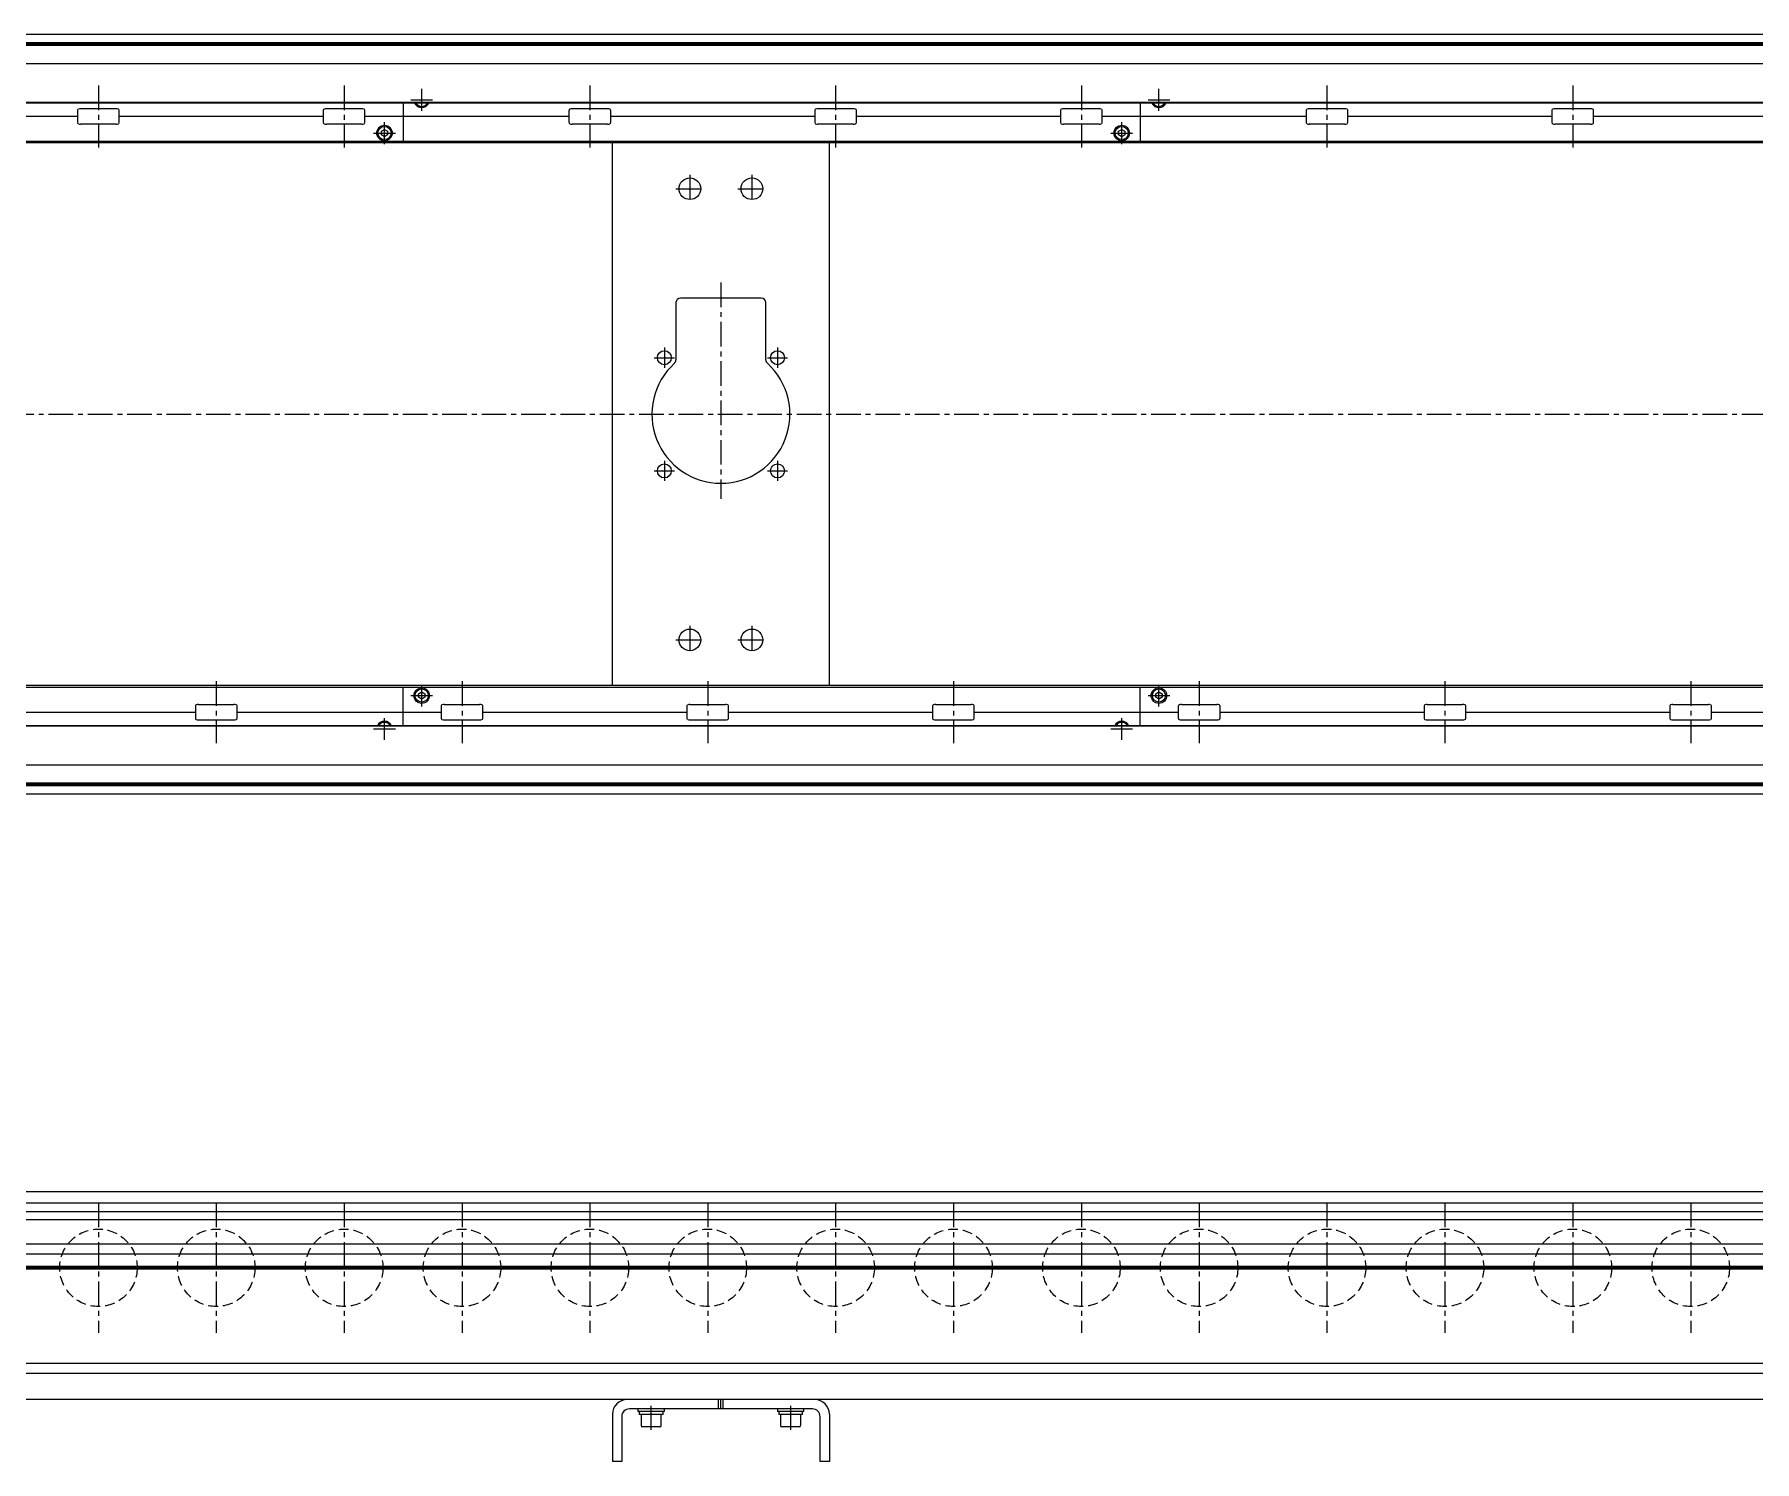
# Model space of a CAD drawing. Extents: x -10 to 4608, y -8 to 1001.
# Drawn here: x 1164 to 2273, y 28 to 948 of the extents above; entities that cross this region are included whole.
import ezdxf

# ---------------------------------------------------------------- set-up
doc = ezdxf.new("R2010")
doc.units = 0
doc.header["$LTSCALE"] = 0.5
doc.linetypes.add('CENTER', pattern=[50.8, 31.75, -6.35, 6.35, -6.35])
doc.linetypes.add('DASHED', pattern=[19.05, 12.7, -6.35])
for name, color, linetype in [('MSM_CENTER', 1, 'CENTER'), ('MSM_CONTINUOUS', 7, 'CONTINUOUS'), ('MSM_DASHED', 4, 'DASHED')]:
    doc.layers.add(name, color=color, linetype=linetype)

msp = doc.modelspace()

# ---------------------------------------------------------------- linework, layer by layer
at = {"layer": 'MSM_CENTER'}
for p, q in [((1204.8, 915.5), (1204.8, 875.5)), ((1363.3, 915.5), (1363.3, 875.5)), ((1413.3, 899.2), (1413.3, 913.3)), ((1521.8, 915.5), (1521.8, 875.5)), ((1680.3, 915.5), (1680.3, 875.5)), ((1838.8, 915.5), (1838.8, 875.5)), ((1888.8, 899.2), (1888.8, 913.3)), ((1997.2, 915.5), (1997.2, 875.5)), ((2155.8, 915.5), (2155.8, 875.5)), ((1406.3, 906.2), (1420.3, 906.2)), ((1881.8, 906.2), (1895.8, 906.2)), ((1389.3, 877.7), (1389.3, 891.8)), ((1864.8, 877.7), (1864.8, 891.8)), ((1382.3, 884.8), (1396.3, 884.8)), ((1857.8, 884.8), (1871.8, 884.8)), ((1586.3, 857.9), (1586.3, 839.9)), ((1626.3, 857.9), (1626.3, 839.9)), ((1577.3, 848.9), (1595.3, 848.9)), ((1617.3, 848.9), (1635.3, 848.9)), ((1606.3, 788.4), (1606.3, 648.9)), ((1569.8, 746.4), (1569.8, 733.4)), ((1642.8, 746.4), (1642.8, 733.4)), ((1563.3, 739.9), (1576.3, 739.9)), ((1636.3, 739.9), (1649.3, 739.9)), ((359.8, 703.4), (3950.9, 703.4)), ((1563.3, 666.9), (1576.3, 666.9)), ((1569.8, 673.4), (1569.8, 660.4)), ((1636.3, 666.9), (1649.3, 666.9)), ((1642.8, 673.4), (1642.8, 660.4)), ((1586.3, 566.9), (1586.3, 548.9)), ((1626.3, 566.9), (1626.3, 548.9)), ((1577.3, 557.9), (1595.3, 557.9)), ((1617.3, 557.9), (1635.3, 557.9)), ((1280.8, 531.3), (1280.8, 491.3)), ((1406.3, 522), (1420.3, 522)), ((1413.3, 515), (1413.3, 529)), ((1439.3, 531.3), (1439.3, 491.3)), ((1597.8, 531.3), (1597.8, 491.3)), ((1756.3, 531.3), (1756.3, 491.3)), ((1881.8, 522), (1895.8, 522)), ((1888.8, 515), (1888.8, 529)), ((1914.7, 531.3), (1914.7, 491.3)), ((2073.3, 531.3), (2073.3, 491.3)), ((2231.8, 531.3), (2231.8, 491.3)), ((1382.3, 500.5), (1396.3, 500.5)), ((1389.3, 493.5), (1389.3, 507.5)), ((1857.8, 500.5), (1871.8, 500.5)), ((1864.8, 493.5), (1864.8, 507.5)), ((1204.8, 195), (1204.8, 111)), ((1280.8, 195), (1280.8, 111)), ((1363.3, 195), (1363.3, 111)), ((1439.3, 195), (1439.3, 111)), ((1521.8, 195), (1521.8, 111)), ((1597.8, 195), (1597.8, 111)), ((1680.3, 195), (1680.3, 111)), ((1756.3, 195), (1756.3, 111)), ((1838.8, 195), (1838.8, 111)), ((1914.7, 195), (1914.7, 111)), ((1997.2, 195), (1997.2, 111)), ((2073.3, 195), (2073.3, 111)), ((2155.8, 195), (2155.8, 111)), ((2231.8, 195), (2231.8, 111)), ((367.2, 153), (3941.2, 153)), ((1561.3, 48.4), (1561.3, 64)), ((1651.3, 48.4), (1651.3, 64))]:
    msp.add_line(p, q, dxfattribs=at)
at = {"layer": 'MSM_CONTINUOUS'}
for p, q in [((3940.8, 948.4), (370.7, 948.4)), ((3939.2, 948.3), (372.3, 948.3)), ((3914.6, 942.9), (396.9, 942.9)), ((3914.6, 941.2), (396.9, 941.2)), ((3914.5, 942), (397, 942)), ((3939.2, 929.5), (372.3, 929.5)), ((3939.2, 904.1), (372.3, 904.1)), ((3939.2, 904.5), (422.2, 904.5)), ((1191.3, 899.5), (1191.3, 891.5)), ((1216.2, 900.5), (1193.3, 900.5)), ((1218.2, 891.5), (1218.2, 899.5)), ((1349.8, 899.5), (1349.8, 891.5)), ((1374.7, 900.5), (1351.8, 900.5)), ((1376.7, 891.5), (1376.7, 899.5)), ((1401.3, 904.1), (1401.3, 879.4)), ((1413.3, 903.9), (1412.9, 904.1)), ((1413.6, 904.1), (1413.3, 903.9)), ((1508.3, 899.5), (1508.3, 891.5)), ((1533.2, 900.5), (1510.3, 900.5)), ((1535.2, 891.5), (1535.2, 899.5)), ((1666.8, 899.5), (1666.8, 891.5)), ((1691.7, 900.5), (1668.8, 900.5)), ((1693.7, 891.5), (1693.7, 899.5)), ((1825.3, 899.5), (1825.3, 891.5)), ((1850.2, 900.5), (1827.3, 900.5)), ((1852.2, 891.5), (1852.2, 899.5)), ((1876.8, 904.1), (1876.8, 879.4)), ((1888.8, 903.9), (1888.4, 904.1)), ((1889.1, 904.1), (1888.8, 903.9)), ((1983.8, 899.5), (1983.8, 891.5)), ((2008.7, 900.5), (1985.8, 900.5)), ((2010.7, 891.5), (2010.7, 899.5)), ((2142.3, 899.5), (2142.3, 891.5)), ((2167.2, 900.5), (2144.3, 900.5)), ((2169.2, 891.5), (2169.2, 899.5)), ((1191.3, 895.5), (1059.7, 895.5)), ((1216.2, 890.5), (1193.3, 890.5)), ((1349.8, 895.5), (1218.2, 895.5)), ((1374.7, 890.5), (1351.8, 890.5)), ((1508.3, 895.5), (1376.7, 895.5)), ((1533.2, 890.5), (1510.3, 890.5)), ((1666.8, 895.5), (1535.2, 895.5)), ((1691.7, 890.5), (1668.8, 890.5)), ((1825.3, 895.5), (1693.7, 895.5)), ((1850.2, 890.5), (1827.3, 890.5)), ((1983.8, 895.5), (1852.2, 895.5)), ((2008.7, 890.5), (1985.8, 890.5)), ((2142.3, 895.5), (2010.7, 895.5)), ((2167.2, 890.5), (2144.3, 890.5)), ((2300.8, 895.5), (2169.2, 895.5)), ((3937.3, 879.4), (450.3, 879.4)), ((3940.8, 878.4), (450.3, 878.4)), ((1387.3, 885.9), (1389.3, 887.1)), ((1387.3, 883.6), (1387.3, 885.9)), ((1389.3, 882.4), (1387.3, 883.6)), ((1389.3, 887.1), (1391.3, 885.9)), ((1391.3, 883.6), (1389.3, 882.4)), ((1391.3, 885.9), (1391.3, 883.6)), ((1536.3, 528.4), (1536.3, 878.4)), ((1676.3, 528.4), (1676.3, 878.4)), ((1862.8, 885.9), (1864.8, 887.1)), ((1862.8, 883.6), (1862.8, 885.9)), ((1864.8, 882.4), (1862.8, 883.6)), ((1864.8, 887.1), (1866.8, 885.9)), ((1866.8, 883.6), (1864.8, 882.4)), ((1866.8, 885.9), (1866.8, 883.6)), ((1632.3, 778.4), (1580.3, 778.4)), ((1577.3, 775.4), (1577.3, 738.5)), ((1635.3, 738.5), (1635.3, 775.4)), ((3940.8, 528.4), (450.3, 528.4)), ((450.3, 527.4), (3937.3, 527.4)), ((1401.3, 502.6), (1401.3, 527.4)), ((1411.3, 523.2), (1413.3, 524.4)), ((1411.3, 520.9), (1411.3, 523.2)), ((1413.3, 524.4), (1415.3, 523.2)), ((1415.3, 523.2), (1415.3, 520.9)), ((1876.8, 502.6), (1876.8, 527.4)), ((1886.8, 523.2), (1888.8, 524.4)), ((1886.8, 520.9), (1886.8, 523.2)), ((1888.8, 524.4), (1890.8, 523.2)), ((1890.8, 523.2), (1890.8, 520.9)), ((1135.7, 511.3), (1267.3, 511.3)), ((1267.3, 515.3), (1267.3, 507.3)), ((1269.3, 516.3), (1292.2, 516.3)), ((1294.2, 507.3), (1294.2, 515.3)), ((1294.2, 511.3), (1425.8, 511.3)), ((1413.3, 519.7), (1411.3, 520.9)), ((1415.3, 520.9), (1413.3, 519.7)), ((1425.8, 515.3), (1425.8, 507.3)), ((1427.8, 516.3), (1450.7, 516.3)), ((1452.7, 507.3), (1452.7, 515.3)), ((1452.7, 511.3), (1584.3, 511.3)), ((1584.3, 515.3), (1584.3, 507.3)), ((1586.3, 516.3), (1609.2, 516.3)), ((1611.2, 507.3), (1611.2, 515.3)), ((1611.2, 511.3), (1742.8, 511.3)), ((1742.8, 515.3), (1742.8, 507.3)), ((1744.8, 516.3), (1767.7, 516.3)), ((1769.7, 507.3), (1769.7, 515.3)), ((1769.7, 511.3), (1901.3, 511.3)), ((1888.8, 519.7), (1886.8, 520.9)), ((1890.8, 520.9), (1888.8, 519.7)), ((1901.3, 515.3), (1901.3, 507.3)), ((1903.3, 516.3), (1926.2, 516.3)), ((1928.2, 507.3), (1928.2, 515.3)), ((1928.2, 511.3), (2059.8, 511.3)), ((2059.8, 515.3), (2059.8, 507.3)), ((2061.8, 516.3), (2084.7, 516.3)), ((2086.7, 507.3), (2086.7, 515.3)), ((2086.7, 511.3), (2218.3, 511.3)), ((2218.3, 515.3), (2218.3, 507.3)), ((2220.3, 516.3), (2243.2, 516.3)), ((2245.2, 507.3), (2245.2, 515.3)), ((2245.2, 511.3), (2376.8, 511.3)), ((3939.2, 502.6), (372.3, 502.6)), ((3939.2, 502.2), (422.2, 502.2)), ((1269.3, 506.3), (1292.2, 506.3)), ((1388.9, 502.6), (1389.3, 502.9)), ((1389.3, 502.9), (1389.6, 502.6)), ((1427.8, 506.3), (1450.7, 506.3)), ((1586.3, 506.3), (1609.2, 506.3)), ((1744.8, 506.3), (1767.7, 506.3)), ((1864.4, 502.6), (1864.8, 502.9)), ((1864.8, 502.9), (1865.1, 502.6)), ((1903.3, 506.3), (1926.2, 506.3)), ((2061.8, 506.3), (2084.7, 506.3)), ((2220.3, 506.3), (2243.2, 506.3)), ((3939.2, 477.2), (372.3, 477.2)), ((3940.8, 458.4), (370.7, 458.4)), ((3939.2, 458.4), (372.3, 458.4)), ((3914.6, 465.6), (396.9, 465.6)), ((3914.6, 463.9), (396.9, 463.9)), ((3914.5, 464.7), (397, 464.7)), ((3939.2, 202), (372.3, 202)), ((3939.2, 194.6), (674.4, 194.6)), ((3823.2, 189), (676.7, 189)), ((3823.2, 184), (678.7, 184)), ((3723.2, 168.2), (667.3, 168.2)), ((3723.2, 161.8), (682.3, 161.8)), ((3723.2, 153.9), (682.3, 153.9)), ((3723.2, 153), (682.3, 153)), ((3723.2, 152.1), (682.3, 152.1)), ((3723.2, 91.3), (682.3, 91.3)), ((3723.2, 84.8), (679.8, 84.8)), ((3940.8, 68), (472.3, 68)), ((1604.8, 62), (1604.8, 68)), ((1606.3, 62), (1606.3, 68)), ((1607.8, 62), (1607.8, 68)), ((1536.3, 58.5), (1536.3, 28)), ((1542.3, 57), (1542.3, 28)), ((1665.3, 62), (1547.3, 62)), ((1552.8, 62), (1552.8, 60.4)), ((1569.8, 60.4), (1552.8, 60.4)), ((1553.6, 60.4), (1553.6, 58.4)), ((1569, 58.4), (1553.6, 58.4)), ((1554.8, 58.4), (1554.8, 51.2)), ((1567.8, 51.2), (1567.8, 58.4)), ((1569, 58.4), (1569, 60.4)), ((1569.8, 60.4), (1569.8, 62)), ((1642.8, 62), (1642.8, 60.4)), ((1659.8, 60.4), (1642.8, 60.4)), ((1643.6, 60.4), (1643.6, 58.4)), ((1659, 58.4), (1643.6, 58.4)), ((1644.8, 58.4), (1644.8, 51.2)), ((1657.8, 51.2), (1657.8, 58.4)), ((1659, 58.4), (1659, 60.4)), ((1659.8, 60.4), (1659.8, 62)), ((1670.3, 28), (1670.3, 57)), ((1676.3, 58.5), (1676.3, 28)), ((1566.9, 50.4), (1555.6, 50.4)), ((1656.9, 50.4), (1645.6, 50.4)), ((1542.3, 28), (1536.3, 28)), ((1676.3, 28), (1670.3, 28))]:
    msp.add_line(p, q, dxfattribs=at)
for centre, radius in [((1389.3, 884.8), 5), ((1389.3, 884.8), 4.25), ((1864.8, 884.8), 5), ((1864.8, 884.8), 4.25), ((1586.3, 848.9), 7), ((1626.3, 848.9), 7), ((1569.8, 739.9), 4.5), ((1642.8, 739.9), 4.5), ((1569.8, 666.9), 4.5), ((1642.8, 666.9), 4.5), ((1586.3, 557.9), 7), ((1626.3, 557.9), 7), ((1413.3, 522), 5), ((1413.3, 522), 4.25), ((1888.8, 522), 5), ((1888.8, 522), 4.25)]:
    msp.add_circle(centre, radius, dxfattribs=at)
for centre, radius, start, end in [((1192.2, 899.4), 0.882, 115.5328, 172.1027), ((1193.3, 897.1), 3.41, 89.6687, 115.2454), ((1216.2, 897.1), 3.41, 64.7546, 90.3313), ((1217.3, 899.4), 0.882, 7.8973, 64.4672), ((1350.7, 899.4), 0.882, 115.5328, 172.1027), ((1351.8, 897.1), 3.41, 89.6687, 115.2454), ((1374.7, 897.1), 3.41, 64.7546, 90.3313), ((1375.8, 899.4), 0.882, 7.8973, 64.4672), ((1413.3, 906.2), 5, 204.8346, 335.1654), ((1413.3, 906.2), 4.25, 209.6116, 330.3884), ((1509.2, 899.4), 0.882, 115.5328, 172.1027), ((1510.3, 897.1), 3.41, 89.6687, 115.2454), ((1533.2, 897.1), 3.41, 64.7546, 90.3313), ((1534.3, 899.4), 0.882, 7.8973, 64.4672), ((1667.7, 899.4), 0.882, 115.5328, 172.1027), ((1668.8, 897.1), 3.41, 89.6687, 115.2454), ((1691.7, 897.1), 3.41, 64.7546, 90.3313), ((1692.8, 899.4), 0.882, 7.8973, 64.4672), ((1826.2, 899.4), 0.882, 115.5328, 172.1027), ((1827.3, 897.1), 3.41, 89.6687, 115.2454), ((1850.2, 897.1), 3.41, 64.7546, 90.3313), ((1851.3, 899.4), 0.882, 7.8973, 64.4672), ((1888.8, 906.2), 5, 204.8346, 335.1654), ((1888.8, 906.2), 4.25, 209.6116, 330.3884), ((1984.7, 899.4), 0.882, 115.5328, 172.1027), ((1985.8, 897.1), 3.41, 89.6687, 115.2454), ((2008.7, 897.1), 3.41, 64.7546, 90.3313), ((2009.8, 899.4), 0.882, 7.8973, 64.4672), ((2143.2, 899.4), 0.882, 115.5328, 172.1027), ((2144.3, 897.1), 3.41, 89.6687, 115.2454), ((2167.2, 897.1), 3.41, 64.7546, 90.3313), ((2168.3, 899.4), 0.882, 7.8973, 64.4672), ((1192.2, 891.6), 0.882, 187.8973, 244.4672), ((1193.3, 893.9), 3.41, 244.7546, 270.3313), ((1216.2, 893.9), 3.41, 269.6687, 295.2454), ((1217.3, 891.6), 0.882, 295.5328, 352.1027), ((1350.7, 891.6), 0.882, 187.8973, 244.4672), ((1351.8, 893.9), 3.41, 244.7546, 270.3313), ((1374.7, 893.9), 3.41, 269.6687, 295.2454), ((1375.8, 891.6), 0.882, 295.5328, 352.1027), ((1509.2, 891.6), 0.882, 187.8973, 244.4672), ((1510.3, 893.9), 3.41, 244.7546, 270.3313), ((1533.2, 893.9), 3.41, 269.6687, 295.2454), ((1534.3, 891.6), 0.882, 295.5328, 352.1027), ((1667.7, 891.6), 0.882, 187.8973, 244.4672), ((1668.8, 893.9), 3.41, 244.7546, 270.3313), ((1691.7, 893.9), 3.41, 269.6687, 295.2454), ((1692.8, 891.6), 0.882, 295.5328, 352.1027), ((1826.2, 891.6), 0.882, 187.8973, 244.4672), ((1827.3, 893.9), 3.41, 244.7546, 270.3313), ((1850.2, 893.9), 3.41, 269.6687, 295.2454), ((1851.3, 891.6), 0.882, 295.5328, 352.1027), ((1984.7, 891.6), 0.882, 187.8973, 244.4672), ((1985.8, 893.9), 3.41, 244.7546, 270.3313), ((2008.7, 893.9), 3.41, 269.6687, 295.2454), ((2009.8, 891.6), 0.882, 295.5328, 352.1027), ((2143.2, 891.6), 0.882, 187.8973, 244.4672), ((2144.3, 893.9), 3.41, 244.7546, 270.3313), ((2167.2, 893.9), 3.41, 269.6687, 295.2454), ((2168.3, 891.6), 0.882, 295.5328, 352.1027), ((1580.3, 775.4), 3, 90, 180), ((1632.3, 775.4), 3, 0, 90), ((1606.3, 703.4), 44.5, 132.3521, 47.6479), ((1574.2, 738.5), 3, 312.3521, 360), ((1638.3, 738.5), 3, 180, 227.6479), ((1268.2, 515.2), 0.882, 115.5328, 172.1027), ((1269.3, 512.9), 3.41, 89.6687, 115.2454), ((1292.2, 512.9), 3.41, 64.7546, 90.3313), ((1293.3, 515.2), 0.882, 7.8973, 64.4672), ((1426.7, 515.2), 0.882, 115.5328, 172.1027), ((1427.8, 512.9), 3.41, 89.6687, 115.2454), ((1450.7, 512.9), 3.41, 64.7546, 90.3313), ((1451.8, 515.2), 0.882, 7.8973, 64.4672), ((1585.2, 515.2), 0.882, 115.5328, 172.1027), ((1586.3, 512.9), 3.41, 89.6687, 115.2454), ((1609.2, 512.9), 3.41, 64.7546, 90.3313), ((1610.3, 515.2), 0.882, 7.8973, 64.4672), ((1743.7, 515.2), 0.882, 115.5328, 172.1027), ((1744.8, 512.9), 3.41, 89.6687, 115.2454), ((1767.7, 512.9), 3.41, 64.7546, 90.3313), ((1768.8, 515.2), 0.882, 7.8973, 64.4672), ((1902.2, 515.2), 0.882, 115.5328, 172.1027), ((1903.3, 512.9), 3.41, 89.6687, 115.2454), ((1926.2, 512.9), 3.41, 64.7546, 90.3313), ((1927.3, 515.2), 0.882, 7.8973, 64.4672), ((2060.7, 515.2), 0.882, 115.5328, 172.1027), ((2061.8, 512.9), 3.41, 89.6687, 115.2454), ((2084.7, 512.9), 3.41, 64.7546, 90.3313), ((2085.8, 515.2), 0.882, 7.8973, 64.4672), ((2219.2, 515.2), 0.882, 115.5328, 172.1027), ((2220.3, 512.9), 3.41, 89.6687, 115.2454), ((2243.2, 512.9), 3.41, 64.7546, 90.3313), ((2244.3, 515.2), 0.882, 7.8973, 64.4672), ((1268.2, 507.4), 0.882, 187.8973, 244.4672), ((1269.3, 509.7), 3.41, 244.7546, 270.3313), ((1292.2, 509.7), 3.41, 269.6687, 295.2454), ((1293.3, 507.4), 0.882, 295.5328, 352.1027), ((1389.3, 500.5), 5, 24.8346, 155.1654), ((1389.3, 500.5), 4.25, 29.6116, 150.3884), ((1426.7, 507.4), 0.882, 187.8973, 244.4672), ((1427.8, 509.7), 3.41, 244.7546, 270.3313), ((1450.7, 509.7), 3.41, 269.6687, 295.2454), ((1451.8, 507.4), 0.882, 295.5328, 352.1027), ((1585.2, 507.4), 0.882, 187.8973, 244.4672), ((1586.3, 509.7), 3.41, 244.7546, 270.3313), ((1609.2, 509.7), 3.41, 269.6687, 295.2454), ((1610.3, 507.4), 0.882, 295.5328, 352.1027), ((1743.7, 507.4), 0.882, 187.8973, 244.4672), ((1744.8, 509.7), 3.41, 244.7546, 270.3313), ((1767.7, 509.7), 3.41, 269.6687, 295.2454), ((1768.8, 507.4), 0.882, 295.5328, 352.1027), ((1864.8, 500.5), 5, 24.8346, 155.1654), ((1864.8, 500.5), 4.25, 29.6116, 150.3884), ((1902.2, 507.4), 0.882, 187.8973, 244.4672), ((1903.3, 509.7), 3.41, 244.7546, 270.3313), ((1926.2, 509.7), 3.41, 269.6687, 295.2454), ((1927.3, 507.4), 0.882, 295.5328, 352.1027), ((2060.7, 507.4), 0.882, 187.8973, 244.4672), ((2061.8, 509.7), 3.41, 244.7546, 270.3313), ((2084.7, 509.7), 3.41, 269.6687, 295.2454), ((2085.8, 507.4), 0.882, 295.5328, 352.1027), ((2219.2, 507.4), 0.882, 187.8973, 244.4672), ((2220.3, 509.7), 3.41, 244.7546, 270.3313), ((2243.2, 509.7), 3.41, 269.6687, 295.2454), ((2244.3, 507.4), 0.882, 295.5328, 352.1027), ((1545.8, 58.5), 9.5, 90, 180), ((1666.8, 58.5), 9.5, 0, 90), ((1547.3, 57), 5, 90, 180), ((1665.3, 57), 5, 0, 90), ((1555.6, 51.2), 0.8, 180, 270), ((1566.9, 51.2), 0.8, 270, 0), ((1645.6, 51.2), 0.8, 180, 270), ((1656.9, 51.2), 0.8, 270, 0)]:
    msp.add_arc(centre, radius, start, end, dxfattribs=at)
at = {"layer": 'MSM_DASHED'}
for centre in [(1204.8, 153), (1280.8, 153), (1363.3, 153), (1439.3, 153), (1521.8, 153), (1597.8, 153), (1680.3, 153), (1756.3, 153), (1838.8, 153), (1914.7, 153), (1997.2, 153), (2073.3, 153), (2155.8, 153), (2231.8, 153)]:
    msp.add_circle(centre, 25, dxfattribs=at)

doc.saveas('drawing.dxf')
